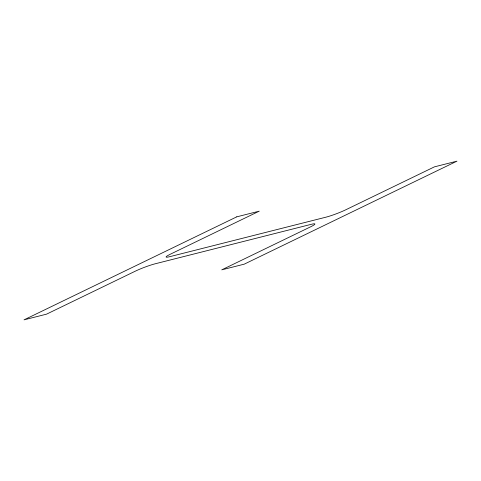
<?xml version="1.0" encoding="UTF-8"?>
<svg xmlns="http://www.w3.org/2000/svg" width="481" height="481" viewBox="0 0 481 481"><rect width="100%" height="100%" fill="white"/><g stroke="black" fill="none" stroke-linecap="round" stroke-linejoin="round"><path stroke-width="0.72" d="M236.76 216.841L24.05 319.841L46.537 314.159L135.251 271.2A15.019 1.515 -20.8 0 1 155.11 263.81L311.063 224.368A15.019 1.515 -20.8 0 1 310.467 226.888L221.753 269.847L244.24 264.159L456.95 161.159L434.463 166.841L345.749 209.8A15.019 1.515 -20.8 0 1 325.89 217.19L169.937 256.632A15.019 1.515 -20.8 0 1 170.533 254.112L259.247 211.153L236.76 216.841"/></g></svg>
